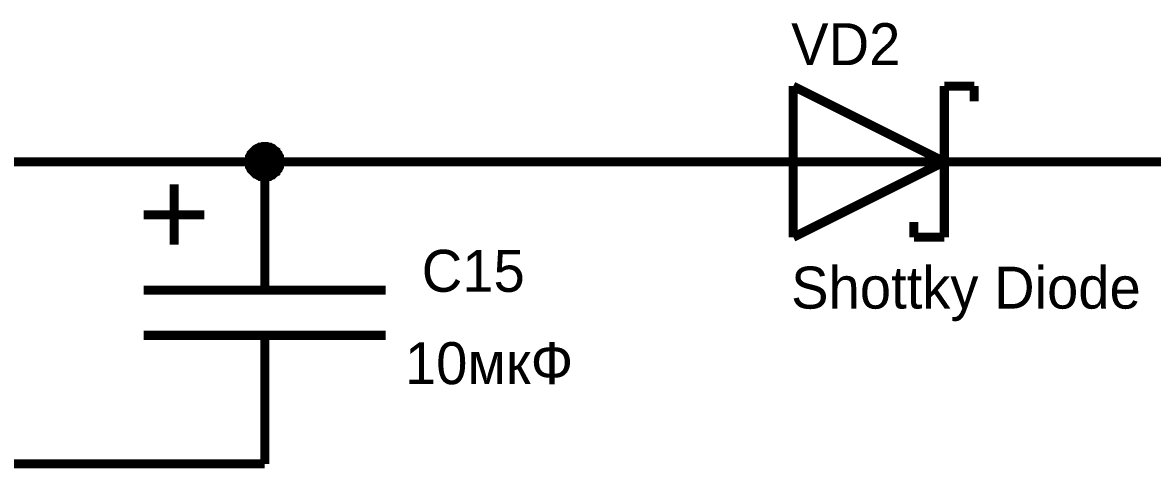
# Model space of a CAD drawing. Extents: x 0 to 594, y 0 to 420.
# Drawn here: x 94.59 to 131.98, y 192.34 to 207.1 of the extents above; entities that cross this region are included whole.
import ezdxf

# ---------------------------------------------------------------- set-up
doc = ezdxf.new("R2010")
doc.units = 0
doc.layers.add('SHEET', color=255, linetype='CONTINUOUS')

msp = doc.modelspace()

# ---------------------------------------------------------------- linework, layer by layer
at = {"layer": 'SHEET'}
for points, const_width in [([(120.092, 202.495), (120.092, 204.997)], 0.3), ([(125.093, 202.495), (120.092, 204.997)], 0.3), ([(125.093, 202.495), (125.093, 204.997)], 0.3), ([(125.093, 204.997), (126.083, 204.997)], 0.3), ([(126.083, 204.997), (126.083, 204.493)], 0.3), ([(102.085, 202.495), (102.085, 202.512), (102.085, 202.547), (102.085, 202.565), (102.102, 202.599), (102.102, 202.617), (102.102, 202.651), (102.12, 202.669), (102.12, 202.686), (102.137, 202.721), (102.155, 202.738), (102.155, 202.756), (102.172, 202.773), (102.189, 202.79), (102.207, 202.808), (102.224, 202.825), (102.241, 202.842), (102.259, 202.86), (102.276, 202.877), (102.293, 202.895), (102.311, 202.912), (102.346, 202.929), (102.363, 202.929), (102.38, 202.947), (102.415, 202.964), (102.432, 202.964), (102.45, 202.981), (102.484, 202.981), (102.502, 202.981), (102.537, 202.999), (102.554, 202.999), (102.589, 202.999), (102.606, 202.999)], 0.3), ([(102.085, 202.495), (102.085, 202.512), (102.085, 202.547), (102.085, 202.565), (102.102, 202.599), (102.102, 202.617), (102.102, 202.651), (102.12, 202.669), (102.12, 202.686), (102.137, 202.721), (102.155, 202.738), (102.155, 202.756), (102.172, 202.773), (102.189, 202.79), (102.207, 202.808), (102.224, 202.825), (102.241, 202.842), (102.259, 202.86), (102.276, 202.877), (102.293, 202.895), (102.311, 202.912), (102.346, 202.929), (102.363, 202.929), (102.38, 202.947), (102.415, 202.964), (102.432, 202.964), (102.45, 202.981), (102.484, 202.981), (102.502, 202.981), (102.537, 202.999), (102.554, 202.999), (102.589, 202.999), (102.606, 202.999)], 0.3), ([(102.085, 202.495), (102.085, 202.512), (102.085, 202.547), (102.085, 202.565), (102.102, 202.599), (102.102, 202.617), (102.102, 202.651), (102.12, 202.669), (102.12, 202.686), (102.137, 202.721), (102.155, 202.738), (102.155, 202.756), (102.172, 202.773), (102.189, 202.79), (102.207, 202.808), (102.224, 202.825), (102.241, 202.842), (102.259, 202.86), (102.276, 202.877), (102.293, 202.895), (102.311, 202.912), (102.346, 202.929), (102.363, 202.929), (102.38, 202.947), (102.415, 202.964), (102.432, 202.964), (102.45, 202.981), (102.484, 202.981), (102.502, 202.981), (102.537, 202.999), (102.554, 202.999), (102.589, 202.999), (102.606, 202.999)], 0.3), ([(102.085, 202.495), (102.085, 202.512), (102.085, 202.547), (102.085, 202.565), (102.102, 202.599), (102.102, 202.617), (102.102, 202.651), (102.12, 202.669), (102.12, 202.686), (102.137, 202.721), (102.155, 202.738), (102.155, 202.756), (102.172, 202.773), (102.189, 202.79), (102.207, 202.808), (102.224, 202.825), (102.241, 202.842), (102.259, 202.86), (102.276, 202.877), (102.293, 202.895), (102.311, 202.912), (102.346, 202.929), (102.363, 202.929), (102.38, 202.947), (102.415, 202.964), (102.432, 202.964), (102.45, 202.981), (102.484, 202.981), (102.502, 202.981), (102.537, 202.999), (102.554, 202.999), (102.589, 202.999), (102.606, 202.999)], 0.3), ([(102.085, 202.495), (102.085, 202.512), (102.085, 202.547), (102.085, 202.565), (102.102, 202.599), (102.102, 202.617), (102.102, 202.651), (102.12, 202.669), (102.12, 202.686), (102.137, 202.721), (102.155, 202.738), (102.155, 202.756), (102.172, 202.773), (102.189, 202.79), (102.207, 202.808), (102.224, 202.825), (102.241, 202.842), (102.259, 202.86), (102.276, 202.877), (102.293, 202.895), (102.311, 202.912), (102.346, 202.929), (102.363, 202.929), (102.38, 202.947), (102.415, 202.964), (102.432, 202.964), (102.45, 202.981), (102.484, 202.981), (102.502, 202.981), (102.537, 202.999), (102.554, 202.999), (102.589, 202.999), (102.606, 202.999)], 0.3), ([(102.085, 202.495), (102.085, 202.512), (102.085, 202.547), (102.085, 202.565), (102.102, 202.599), (102.102, 202.617), (102.102, 202.651), (102.12, 202.669), (102.12, 202.686), (102.137, 202.721), (102.155, 202.738), (102.155, 202.756), (102.172, 202.773), (102.189, 202.79), (102.207, 202.808), (102.224, 202.825), (102.241, 202.842), (102.259, 202.86), (102.276, 202.877), (102.293, 202.895), (102.311, 202.912), (102.346, 202.929), (102.363, 202.929), (102.38, 202.947), (102.415, 202.964), (102.432, 202.964), (102.45, 202.981), (102.484, 202.981), (102.502, 202.981), (102.537, 202.999), (102.554, 202.999), (102.589, 202.999), (102.606, 202.999)], 0.0991), ([(102.085, 202.495), (102.085, 202.512), (102.085, 202.547), (102.085, 202.565), (102.102, 202.599), (102.102, 202.617), (102.102, 202.651), (102.12, 202.669), (102.12, 202.686), (102.137, 202.721), (102.155, 202.738), (102.155, 202.756), (102.172, 202.773), (102.189, 202.79), (102.207, 202.808), (102.224, 202.825), (102.241, 202.842), (102.259, 202.86), (102.276, 202.877), (102.293, 202.895), (102.311, 202.912), (102.346, 202.929), (102.363, 202.929), (102.38, 202.947), (102.415, 202.964), (102.432, 202.964), (102.45, 202.981), (102.484, 202.981), (102.502, 202.981), (102.537, 202.999), (102.554, 202.999), (102.589, 202.999), (102.606, 202.999)], 0.0991), ([(102.085, 202.495), (102.085, 202.512), (102.085, 202.547), (102.085, 202.565), (102.102, 202.599), (102.102, 202.617), (102.102, 202.651), (102.12, 202.669), (102.12, 202.686), (102.137, 202.721), (102.155, 202.738), (102.155, 202.756), (102.172, 202.773), (102.189, 202.79), (102.207, 202.808), (102.224, 202.825), (102.241, 202.842), (102.259, 202.86), (102.276, 202.877), (102.293, 202.895), (102.311, 202.912), (102.346, 202.929), (102.363, 202.929), (102.38, 202.947), (102.415, 202.964), (102.432, 202.964), (102.45, 202.981), (102.484, 202.981), (102.502, 202.981), (102.537, 202.999), (102.554, 202.999), (102.589, 202.999), (102.606, 202.999)], 0.0991), ([(102.085, 202.495), (102.085, 202.512), (102.085, 202.547), (102.085, 202.565), (102.102, 202.599), (102.102, 202.617), (102.102, 202.651), (102.12, 202.669), (102.12, 202.686), (102.137, 202.721), (102.155, 202.738), (102.155, 202.756), (102.172, 202.773), (102.189, 202.79), (102.207, 202.808), (102.224, 202.825), (102.241, 202.842), (102.259, 202.86), (102.276, 202.877), (102.293, 202.895), (102.311, 202.912), (102.346, 202.929), (102.363, 202.929), (102.38, 202.947), (102.415, 202.964), (102.432, 202.964), (102.45, 202.981), (102.484, 202.981), (102.502, 202.981), (102.537, 202.999), (102.554, 202.999), (102.589, 202.999), (102.606, 202.999)], 0.0991), ([(102.085, 202.495), (102.085, 202.512), (102.085, 202.547), (102.085, 202.565), (102.102, 202.599), (102.102, 202.617), (102.102, 202.651), (102.12, 202.669), (102.12, 202.686), (102.137, 202.721), (102.155, 202.738), (102.155, 202.756), (102.172, 202.773), (102.189, 202.79), (102.207, 202.808), (102.224, 202.825), (102.241, 202.842), (102.259, 202.86), (102.276, 202.877), (102.293, 202.895), (102.311, 202.912), (102.346, 202.929), (102.363, 202.929), (102.38, 202.947), (102.415, 202.964), (102.432, 202.964), (102.45, 202.981), (102.484, 202.981), (102.502, 202.981), (102.537, 202.999), (102.554, 202.999), (102.589, 202.999), (102.606, 202.999)], 0.0991), ([(102.606, 202.999), (102.606, 202.999)], 0.3), ([(102.606, 202.999), (102.623, 202.999), (102.658, 202.999), (102.675, 202.999), (102.71, 202.981), (102.728, 202.981), (102.762, 202.981), (102.78, 202.964), (102.797, 202.964), (102.832, 202.947), (102.849, 202.929), (102.866, 202.929), (102.884, 202.912), (102.901, 202.895), (102.919, 202.877), (102.936, 202.86), (102.971, 202.842), (102.971, 202.825), (102.988, 202.808), (103.005, 202.79), (103.023, 202.773), (103.04, 202.756), (103.04, 202.738), (103.057, 202.721), (103.075, 202.686), (103.075, 202.669), (103.092, 202.651), (103.092, 202.617), (103.092, 202.599), (103.11, 202.565), (103.11, 202.547), (103.11, 202.512), (103.11, 202.495)], 0.3), ([(102.606, 202.999), (102.606, 202.999)], 0.3), ([(102.606, 202.999), (102.623, 202.999), (102.658, 202.999), (102.675, 202.999), (102.71, 202.981), (102.728, 202.981), (102.762, 202.981), (102.78, 202.964), (102.797, 202.964), (102.832, 202.947), (102.849, 202.929), (102.866, 202.929), (102.884, 202.912), (102.901, 202.895), (102.919, 202.877), (102.936, 202.86), (102.971, 202.842), (102.971, 202.825), (102.988, 202.808), (103.005, 202.79), (103.023, 202.773), (103.04, 202.756), (103.04, 202.738), (103.057, 202.721), (103.075, 202.686), (103.075, 202.669), (103.092, 202.651), (103.092, 202.617), (103.092, 202.599), (103.11, 202.565), (103.11, 202.547), (103.11, 202.512), (103.11, 202.495)], 0.3), ([(102.606, 202.999), (102.606, 202.999)], 0.3), ([(102.606, 202.999), (102.623, 202.999), (102.658, 202.999), (102.675, 202.999), (102.71, 202.981), (102.728, 202.981), (102.762, 202.981), (102.78, 202.964), (102.797, 202.964), (102.832, 202.947), (102.849, 202.929), (102.866, 202.929), (102.884, 202.912), (102.901, 202.895), (102.919, 202.877), (102.936, 202.86), (102.971, 202.842), (102.971, 202.825), (102.988, 202.808), (103.005, 202.79), (103.023, 202.773), (103.04, 202.756), (103.04, 202.738), (103.057, 202.721), (103.075, 202.686), (103.075, 202.669), (103.092, 202.651), (103.092, 202.617), (103.092, 202.599), (103.11, 202.565), (103.11, 202.547), (103.11, 202.512), (103.11, 202.495)], 0.3), ([(102.606, 202.999), (102.606, 202.999)], 0.3), ([(102.606, 202.999), (102.623, 202.999), (102.658, 202.999), (102.675, 202.999), (102.71, 202.981), (102.728, 202.981), (102.762, 202.981), (102.78, 202.964), (102.797, 202.964), (102.832, 202.947), (102.849, 202.929), (102.866, 202.929), (102.884, 202.912), (102.901, 202.895), (102.919, 202.877), (102.936, 202.86), (102.971, 202.842), (102.971, 202.825), (102.988, 202.808), (103.005, 202.79), (103.023, 202.773), (103.04, 202.756), (103.04, 202.738), (103.057, 202.721), (103.075, 202.686), (103.075, 202.669), (103.092, 202.651), (103.092, 202.617), (103.092, 202.599), (103.11, 202.565), (103.11, 202.547), (103.11, 202.512), (103.11, 202.495)], 0.3), ([(102.606, 202.999), (102.606, 202.999)], 0.3), ([(102.606, 202.999), (102.623, 202.999), (102.658, 202.999), (102.675, 202.999), (102.71, 202.981), (102.728, 202.981), (102.762, 202.981), (102.78, 202.964), (102.797, 202.964), (102.832, 202.947), (102.849, 202.929), (102.866, 202.929), (102.884, 202.912), (102.901, 202.895), (102.919, 202.877), (102.936, 202.86), (102.971, 202.842), (102.971, 202.825), (102.988, 202.808), (103.005, 202.79), (103.023, 202.773), (103.04, 202.756), (103.04, 202.738), (103.057, 202.721), (103.075, 202.686), (103.075, 202.669), (103.092, 202.651), (103.092, 202.617), (103.092, 202.599), (103.11, 202.565), (103.11, 202.547), (103.11, 202.512), (103.11, 202.495)], 0.3), ([(102.606, 202.999), (102.606, 202.999)], 0.0991), ([(102.606, 202.999), (102.623, 202.999), (102.658, 202.999), (102.675, 202.999), (102.71, 202.981), (102.728, 202.981), (102.762, 202.981), (102.78, 202.964), (102.797, 202.964), (102.832, 202.947), (102.849, 202.929), (102.866, 202.929), (102.884, 202.912), (102.901, 202.895), (102.919, 202.877), (102.936, 202.86), (102.971, 202.842), (102.971, 202.825), (102.988, 202.808), (103.005, 202.79), (103.023, 202.773), (103.04, 202.756), (103.04, 202.738), (103.057, 202.721), (103.075, 202.686), (103.075, 202.669), (103.092, 202.651), (103.092, 202.617), (103.092, 202.599), (103.11, 202.565), (103.11, 202.547), (103.11, 202.512), (103.11, 202.495)], 0.0991), ([(102.606, 202.999), (102.606, 202.999)], 0.0991), ([(102.606, 202.999), (102.623, 202.999), (102.658, 202.999), (102.675, 202.999), (102.71, 202.981), (102.728, 202.981), (102.762, 202.981), (102.78, 202.964), (102.797, 202.964), (102.832, 202.947), (102.849, 202.929), (102.866, 202.929), (102.884, 202.912), (102.901, 202.895), (102.919, 202.877), (102.936, 202.86), (102.971, 202.842), (102.971, 202.825), (102.988, 202.808), (103.005, 202.79), (103.023, 202.773), (103.04, 202.756), (103.04, 202.738), (103.057, 202.721), (103.075, 202.686), (103.075, 202.669), (103.092, 202.651), (103.092, 202.617), (103.092, 202.599), (103.11, 202.565), (103.11, 202.547), (103.11, 202.512), (103.11, 202.495)], 0.0991), ([(102.606, 202.999), (102.606, 202.999)], 0.0991), ([(102.606, 202.999), (102.623, 202.999), (102.658, 202.999), (102.675, 202.999), (102.71, 202.981), (102.728, 202.981), (102.762, 202.981), (102.78, 202.964), (102.797, 202.964), (102.832, 202.947), (102.849, 202.929), (102.866, 202.929), (102.884, 202.912), (102.901, 202.895), (102.919, 202.877), (102.936, 202.86), (102.971, 202.842), (102.971, 202.825), (102.988, 202.808), (103.005, 202.79), (103.023, 202.773), (103.04, 202.756), (103.04, 202.738), (103.057, 202.721), (103.075, 202.686), (103.075, 202.669), (103.092, 202.651), (103.092, 202.617), (103.092, 202.599), (103.11, 202.565), (103.11, 202.547), (103.11, 202.512), (103.11, 202.495)], 0.0991), ([(102.606, 202.999), (102.606, 202.999)], 0.0991), ([(102.606, 202.999), (102.623, 202.999), (102.658, 202.999), (102.675, 202.999), (102.71, 202.981), (102.728, 202.981), (102.762, 202.981), (102.78, 202.964), (102.797, 202.964), (102.832, 202.947), (102.849, 202.929), (102.866, 202.929), (102.884, 202.912), (102.901, 202.895), (102.919, 202.877), (102.936, 202.86), (102.971, 202.842), (102.971, 202.825), (102.988, 202.808), (103.005, 202.79), (103.023, 202.773), (103.04, 202.756), (103.04, 202.738), (103.057, 202.721), (103.075, 202.686), (103.075, 202.669), (103.092, 202.651), (103.092, 202.617), (103.092, 202.599), (103.11, 202.565), (103.11, 202.547), (103.11, 202.512), (103.11, 202.495)], 0.0991), ([(102.606, 202.999), (102.606, 202.999)], 0.0991), ([(102.606, 202.999), (102.623, 202.999), (102.658, 202.999), (102.675, 202.999), (102.71, 202.981), (102.728, 202.981), (102.762, 202.981), (102.78, 202.964), (102.797, 202.964), (102.832, 202.947), (102.849, 202.929), (102.866, 202.929), (102.884, 202.912), (102.901, 202.895), (102.919, 202.877), (102.936, 202.86), (102.971, 202.842), (102.971, 202.825), (102.988, 202.808), (103.005, 202.79), (103.023, 202.773), (103.04, 202.756), (103.04, 202.738), (103.057, 202.721), (103.075, 202.686), (103.075, 202.669), (103.092, 202.651), (103.092, 202.617), (103.092, 202.599), (103.11, 202.565), (103.11, 202.547), (103.11, 202.512), (103.11, 202.495)], 0.0991), ([(77.619, 202.495), (82.602, 202.495), (82.602, 202.495), (102.606, 202.495), (102.606, 202.495), (115.091, 202.495)], 0.3), ([(102.606, 201.991), (102.589, 201.991), (102.554, 201.991), (102.537, 201.991), (102.502, 202.009), (102.484, 202.009), (102.45, 202.009), (102.432, 202.026), (102.415, 202.026), (102.38, 202.043), (102.363, 202.061), (102.346, 202.061), (102.311, 202.078), (102.293, 202.095), (102.276, 202.113), (102.259, 202.13), (102.241, 202.148), (102.224, 202.165), (102.207, 202.182), (102.189, 202.2), (102.172, 202.217), (102.155, 202.234), (102.155, 202.252), (102.137, 202.269), (102.12, 202.304), (102.12, 202.321), (102.102, 202.339), (102.102, 202.373), (102.102, 202.391), (102.085, 202.426), (102.085, 202.443), (102.085, 202.478), (102.085, 202.495)], 0.3), ([(102.085, 202.495), (102.085, 202.495)], 0.3), ([(102.606, 201.991), (102.589, 201.991), (102.554, 201.991), (102.537, 201.991), (102.502, 202.009), (102.484, 202.009), (102.45, 202.009), (102.432, 202.026), (102.415, 202.026), (102.38, 202.043), (102.363, 202.061), (102.346, 202.061), (102.311, 202.078), (102.293, 202.095), (102.276, 202.113), (102.259, 202.13), (102.241, 202.148), (102.224, 202.165), (102.207, 202.182), (102.189, 202.2), (102.172, 202.217), (102.155, 202.234), (102.155, 202.252), (102.137, 202.269), (102.12, 202.304), (102.12, 202.321), (102.102, 202.339), (102.102, 202.373), (102.102, 202.391), (102.085, 202.426), (102.085, 202.443), (102.085, 202.478), (102.085, 202.495)], 0.3), ([(102.085, 202.495), (102.085, 202.495)], 0.3), ([(102.606, 201.991), (102.589, 201.991), (102.554, 201.991), (102.537, 201.991), (102.502, 202.009), (102.484, 202.009), (102.45, 202.009), (102.432, 202.026), (102.415, 202.026), (102.38, 202.043), (102.363, 202.061), (102.346, 202.061), (102.311, 202.078), (102.293, 202.095), (102.276, 202.113), (102.259, 202.13), (102.241, 202.148), (102.224, 202.165), (102.207, 202.182), (102.189, 202.2), (102.172, 202.217), (102.155, 202.234), (102.155, 202.252), (102.137, 202.269), (102.12, 202.304), (102.12, 202.321), (102.102, 202.339), (102.102, 202.373), (102.102, 202.391), (102.085, 202.426), (102.085, 202.443), (102.085, 202.478), (102.085, 202.495)], 0.3), ([(102.085, 202.495), (102.085, 202.495)], 0.3), ([(102.606, 201.991), (102.589, 201.991), (102.554, 201.991), (102.537, 201.991), (102.502, 202.009), (102.484, 202.009), (102.45, 202.009), (102.432, 202.026), (102.415, 202.026), (102.38, 202.043), (102.363, 202.061), (102.346, 202.061), (102.311, 202.078), (102.293, 202.095), (102.276, 202.113), (102.259, 202.13), (102.241, 202.148), (102.224, 202.165), (102.207, 202.182), (102.189, 202.2), (102.172, 202.217), (102.155, 202.234), (102.155, 202.252), (102.137, 202.269), (102.12, 202.304), (102.12, 202.321), (102.102, 202.339), (102.102, 202.373), (102.102, 202.391), (102.085, 202.426), (102.085, 202.443), (102.085, 202.478), (102.085, 202.495)], 0.3), ([(102.085, 202.495), (102.085, 202.495)], 0.3), ([(102.606, 201.991), (102.589, 201.991), (102.554, 201.991), (102.537, 201.991), (102.502, 202.009), (102.484, 202.009), (102.45, 202.009), (102.432, 202.026), (102.415, 202.026), (102.38, 202.043), (102.363, 202.061), (102.346, 202.061), (102.311, 202.078), (102.293, 202.095), (102.276, 202.113), (102.259, 202.13), (102.241, 202.148), (102.224, 202.165), (102.207, 202.182), (102.189, 202.2), (102.172, 202.217), (102.155, 202.234), (102.155, 202.252), (102.137, 202.269), (102.12, 202.304), (102.12, 202.321), (102.102, 202.339), (102.102, 202.373), (102.102, 202.391), (102.085, 202.426), (102.085, 202.443), (102.085, 202.478), (102.085, 202.495)], 0.3), ([(102.085, 202.495), (102.085, 202.495)], 0.3), ([(103.11, 202.495), (103.11, 202.478), (103.11, 202.443), (103.11, 202.426), (103.092, 202.391), (103.092, 202.373), (103.092, 202.339), (103.075, 202.321), (103.075, 202.304), (103.057, 202.269), (103.04, 202.252), (103.04, 202.234), (103.023, 202.217), (103.005, 202.2), (102.988, 202.182), (102.971, 202.165), (102.971, 202.148), (102.936, 202.13), (102.919, 202.113), (102.901, 202.095), (102.884, 202.078), (102.866, 202.061), (102.849, 202.061), (102.832, 202.043), (102.797, 202.026), (102.78, 202.026), (102.762, 202.009), (102.728, 202.009), (102.71, 202.009), (102.675, 201.991), (102.658, 201.991), (102.623, 201.991), (102.606, 201.991)], 0.3), ([(102.606, 198.239), (102.606, 202.495)], 0.3), ([(103.11, 202.495), (103.11, 202.478), (103.11, 202.443), (103.11, 202.426), (103.092, 202.391), (103.092, 202.373), (103.092, 202.339), (103.075, 202.321), (103.075, 202.304), (103.057, 202.269), (103.04, 202.252), (103.04, 202.234), (103.023, 202.217), (103.005, 202.2), (102.988, 202.182), (102.971, 202.165), (102.971, 202.148), (102.936, 202.13), (102.919, 202.113), (102.901, 202.095), (102.884, 202.078), (102.866, 202.061), (102.849, 202.061), (102.832, 202.043), (102.797, 202.026), (102.78, 202.026), (102.762, 202.009), (102.728, 202.009), (102.71, 202.009), (102.675, 201.991), (102.658, 201.991), (102.623, 201.991), (102.606, 201.991)], 0.3), ([(103.11, 202.495), (103.11, 202.478), (103.11, 202.443), (103.11, 202.426), (103.092, 202.391), (103.092, 202.373), (103.092, 202.339), (103.075, 202.321), (103.075, 202.304), (103.057, 202.269), (103.04, 202.252), (103.04, 202.234), (103.023, 202.217), (103.005, 202.2), (102.988, 202.182), (102.971, 202.165), (102.971, 202.148), (102.936, 202.13), (102.919, 202.113), (102.901, 202.095), (102.884, 202.078), (102.866, 202.061), (102.849, 202.061), (102.832, 202.043), (102.797, 202.026), (102.78, 202.026), (102.762, 202.009), (102.728, 202.009), (102.71, 202.009), (102.675, 201.991), (102.658, 201.991), (102.623, 201.991), (102.606, 201.991)], 0.3), ([(103.11, 202.495), (103.11, 202.478), (103.11, 202.443), (103.11, 202.426), (103.092, 202.391), (103.092, 202.373), (103.092, 202.339), (103.075, 202.321), (103.075, 202.304), (103.057, 202.269), (103.04, 202.252), (103.04, 202.234), (103.023, 202.217), (103.005, 202.2), (102.988, 202.182), (102.971, 202.165), (102.971, 202.148), (102.936, 202.13), (102.919, 202.113), (102.901, 202.095), (102.884, 202.078), (102.866, 202.061), (102.849, 202.061), (102.832, 202.043), (102.797, 202.026), (102.78, 202.026), (102.762, 202.009), (102.728, 202.009), (102.71, 202.009), (102.675, 201.991), (102.658, 201.991), (102.623, 201.991), (102.606, 201.991)], 0.3), ([(103.11, 202.495), (103.11, 202.478), (103.11, 202.443), (103.11, 202.426), (103.092, 202.391), (103.092, 202.373), (103.092, 202.339), (103.075, 202.321), (103.075, 202.304), (103.057, 202.269), (103.04, 202.252), (103.04, 202.234), (103.023, 202.217), (103.005, 202.2), (102.988, 202.182), (102.971, 202.165), (102.971, 202.148), (102.936, 202.13), (102.919, 202.113), (102.901, 202.095), (102.884, 202.078), (102.866, 202.061), (102.849, 202.061), (102.832, 202.043), (102.797, 202.026), (102.78, 202.026), (102.762, 202.009), (102.728, 202.009), (102.71, 202.009), (102.675, 201.991), (102.658, 201.991), (102.623, 201.991), (102.606, 201.991)], 0.3), ([(103.11, 202.495), (103.11, 202.495), (103.11, 202.495), (103.11, 202.495), (103.11, 202.495), (103.11, 202.495), (103.11, 202.495), (103.11, 202.495), (103.11, 202.495), (103.11, 202.495), (103.11, 202.495), (103.11, 202.495), (103.11, 202.495), (103.11, 202.495), (103.11, 202.495), (103.11, 202.495), (103.11, 202.495), (103.11, 202.495), (103.11, 202.495), (103.11, 202.495), (103.11, 202.495), (103.11, 202.495), (103.11, 202.495), (103.11, 202.495), (103.11, 202.495), (103.11, 202.495), (103.11, 202.495), (103.11, 202.495), (103.11, 202.495), (103.11, 202.495), (103.11, 202.495), (103.11, 202.495), (103.11, 202.495)], 0.3), ([(103.11, 202.495), (103.11, 202.495)], 0.3), ([(103.11, 202.495), (103.11, 202.495), (103.11, 202.495), (103.11, 202.495), (103.11, 202.495), (103.11, 202.495), (103.11, 202.495), (103.11, 202.495), (103.11, 202.495), (103.11, 202.495), (103.11, 202.495), (103.11, 202.495), (103.11, 202.495), (103.11, 202.495), (103.11, 202.495), (103.11, 202.495), (103.11, 202.495), (103.11, 202.495), (103.11, 202.495), (103.11, 202.495), (103.11, 202.495), (103.11, 202.495), (103.11, 202.495), (103.11, 202.495), (103.11, 202.495), (103.11, 202.495), (103.11, 202.495), (103.11, 202.495), (103.11, 202.495), (103.11, 202.495), (103.11, 202.495), (103.11, 202.495), (103.11, 202.495)], 0.3), ([(103.11, 202.495), (103.11, 202.495)], 0.3), ([(103.11, 202.495), (103.11, 202.495), (103.11, 202.495), (103.11, 202.495), (103.11, 202.495), (103.11, 202.495), (103.11, 202.495), (103.11, 202.495), (103.11, 202.495), (103.11, 202.495), (103.11, 202.495), (103.11, 202.495), (103.11, 202.495), (103.11, 202.495), (103.11, 202.495), (103.11, 202.495), (103.11, 202.495), (103.11, 202.495), (103.11, 202.495), (103.11, 202.495), (103.11, 202.495), (103.11, 202.495), (103.11, 202.495), (103.11, 202.495), (103.11, 202.495), (103.11, 202.495), (103.11, 202.495), (103.11, 202.495), (103.11, 202.495), (103.11, 202.495), (103.11, 202.495), (103.11, 202.495), (103.11, 202.495)], 0.3), ([(103.11, 202.495), (103.11, 202.495)], 0.3), ([(103.11, 202.495), (103.11, 202.495), (103.11, 202.495), (103.11, 202.495), (103.11, 202.495), (103.11, 202.495), (103.11, 202.495), (103.11, 202.495), (103.11, 202.495), (103.11, 202.495), (103.11, 202.495), (103.11, 202.495), (103.11, 202.495), (103.11, 202.495), (103.11, 202.495), (103.11, 202.495), (103.11, 202.495), (103.11, 202.495), (103.11, 202.495), (103.11, 202.495), (103.11, 202.495), (103.11, 202.495), (103.11, 202.495), (103.11, 202.495), (103.11, 202.495), (103.11, 202.495), (103.11, 202.495), (103.11, 202.495), (103.11, 202.495), (103.11, 202.495), (103.11, 202.495), (103.11, 202.495), (103.11, 202.495)], 0.3), ([(103.11, 202.495), (103.11, 202.495)], 0.3), ([(103.11, 202.495), (103.11, 202.495), (103.11, 202.495), (103.11, 202.495), (103.11, 202.495), (103.11, 202.495), (103.11, 202.495), (103.11, 202.495), (103.11, 202.495), (103.11, 202.495), (103.11, 202.495), (103.11, 202.495), (103.11, 202.495), (103.11, 202.495), (103.11, 202.495), (103.11, 202.495), (103.11, 202.495), (103.11, 202.495), (103.11, 202.495), (103.11, 202.495), (103.11, 202.495), (103.11, 202.495), (103.11, 202.495), (103.11, 202.495), (103.11, 202.495), (103.11, 202.495), (103.11, 202.495), (103.11, 202.495), (103.11, 202.495), (103.11, 202.495), (103.11, 202.495), (103.11, 202.495), (103.11, 202.495)], 0.3), ([(103.11, 202.495), (103.11, 202.495)], 0.3), ([(120.092, 202.495), (115.091, 202.495)], 0.3), ([(120.092, 202.495), (120.092, 199.993)], 0.3), ([(120.092, 199.993), (125.093, 202.495)], 0.3), ([(120.092, 202.495), (125.093, 202.495)], 0.3), ([(125.093, 202.495), (130.094, 202.495)], 0.3), ([(125.093, 202.495), (125.093, 199.993)], 0.3), ([(130.094, 202.495), (135.077, 202.495)], 0.3), ([(102.606, 201.991), (102.589, 201.991), (102.554, 201.991), (102.537, 201.991), (102.502, 202.009), (102.484, 202.009), (102.45, 202.009), (102.432, 202.026), (102.415, 202.026), (102.38, 202.043), (102.363, 202.061), (102.346, 202.061), (102.311, 202.078), (102.293, 202.095), (102.276, 202.113), (102.259, 202.13), (102.241, 202.148), (102.224, 202.165), (102.207, 202.182), (102.189, 202.2), (102.172, 202.217), (102.155, 202.234), (102.155, 202.252), (102.137, 202.269), (102.12, 202.304), (102.12, 202.321), (102.102, 202.339), (102.102, 202.373), (102.102, 202.391), (102.085, 202.426), (102.085, 202.443), (102.085, 202.478), (102.085, 202.495)], 0.0991), ([(102.085, 202.495), (102.085, 202.495)], 0.0991), ([(102.606, 201.991), (102.589, 201.991), (102.554, 201.991), (102.537, 201.991), (102.502, 202.009), (102.484, 202.009), (102.45, 202.009), (102.432, 202.026), (102.415, 202.026), (102.38, 202.043), (102.363, 202.061), (102.346, 202.061), (102.311, 202.078), (102.293, 202.095), (102.276, 202.113), (102.259, 202.13), (102.241, 202.148), (102.224, 202.165), (102.207, 202.182), (102.189, 202.2), (102.172, 202.217), (102.155, 202.234), (102.155, 202.252), (102.137, 202.269), (102.12, 202.304), (102.12, 202.321), (102.102, 202.339), (102.102, 202.373), (102.102, 202.391), (102.085, 202.426), (102.085, 202.443), (102.085, 202.478), (102.085, 202.495)], 0.0991), ([(102.085, 202.495), (102.085, 202.495)], 0.0991), ([(102.606, 201.991), (102.589, 201.991), (102.554, 201.991), (102.537, 201.991), (102.502, 202.009), (102.484, 202.009), (102.45, 202.009), (102.432, 202.026), (102.415, 202.026), (102.38, 202.043), (102.363, 202.061), (102.346, 202.061), (102.311, 202.078), (102.293, 202.095), (102.276, 202.113), (102.259, 202.13), (102.241, 202.148), (102.224, 202.165), (102.207, 202.182), (102.189, 202.2), (102.172, 202.217), (102.155, 202.234), (102.155, 202.252), (102.137, 202.269), (102.12, 202.304), (102.12, 202.321), (102.102, 202.339), (102.102, 202.373), (102.102, 202.391), (102.085, 202.426), (102.085, 202.443), (102.085, 202.478), (102.085, 202.495)], 0.0991), ([(102.085, 202.495), (102.085, 202.495)], 0.0991), ([(102.606, 201.991), (102.589, 201.991), (102.554, 201.991), (102.537, 201.991), (102.502, 202.009), (102.484, 202.009), (102.45, 202.009), (102.432, 202.026), (102.415, 202.026), (102.38, 202.043), (102.363, 202.061), (102.346, 202.061), (102.311, 202.078), (102.293, 202.095), (102.276, 202.113), (102.259, 202.13), (102.241, 202.148), (102.224, 202.165), (102.207, 202.182), (102.189, 202.2), (102.172, 202.217), (102.155, 202.234), (102.155, 202.252), (102.137, 202.269), (102.12, 202.304), (102.12, 202.321), (102.102, 202.339), (102.102, 202.373), (102.102, 202.391), (102.085, 202.426), (102.085, 202.443), (102.085, 202.478), (102.085, 202.495)], 0.0991), ([(102.085, 202.495), (102.085, 202.495)], 0.0991), ([(102.606, 201.991), (102.589, 201.991), (102.554, 201.991), (102.537, 201.991), (102.502, 202.009), (102.484, 202.009), (102.45, 202.009), (102.432, 202.026), (102.415, 202.026), (102.38, 202.043), (102.363, 202.061), (102.346, 202.061), (102.311, 202.078), (102.293, 202.095), (102.276, 202.113), (102.259, 202.13), (102.241, 202.148), (102.224, 202.165), (102.207, 202.182), (102.189, 202.2), (102.172, 202.217), (102.155, 202.234), (102.155, 202.252), (102.137, 202.269), (102.12, 202.304), (102.12, 202.321), (102.102, 202.339), (102.102, 202.373), (102.102, 202.391), (102.085, 202.426), (102.085, 202.443), (102.085, 202.478), (102.085, 202.495)], 0.0991), ([(102.085, 202.495), (102.085, 202.495)], 0.0991), ([(103.11, 202.495), (103.11, 202.478), (103.11, 202.443), (103.11, 202.426), (103.092, 202.391), (103.092, 202.373), (103.092, 202.339), (103.075, 202.321), (103.075, 202.304), (103.057, 202.269), (103.04, 202.252), (103.04, 202.234), (103.023, 202.217), (103.005, 202.2), (102.988, 202.182), (102.971, 202.165), (102.971, 202.148), (102.936, 202.13), (102.919, 202.113), (102.901, 202.095), (102.884, 202.078), (102.866, 202.061), (102.849, 202.061), (102.832, 202.043), (102.797, 202.026), (102.78, 202.026), (102.762, 202.009), (102.728, 202.009), (102.71, 202.009), (102.675, 201.991), (102.658, 201.991), (102.623, 201.991), (102.606, 201.991)], 0.0991), ([(103.11, 202.495), (103.11, 202.478), (103.11, 202.443), (103.11, 202.426), (103.092, 202.391), (103.092, 202.373), (103.092, 202.339), (103.075, 202.321), (103.075, 202.304), (103.057, 202.269), (103.04, 202.252), (103.04, 202.234), (103.023, 202.217), (103.005, 202.2), (102.988, 202.182), (102.971, 202.165), (102.971, 202.148), (102.936, 202.13), (102.919, 202.113), (102.901, 202.095), (102.884, 202.078), (102.866, 202.061), (102.849, 202.061), (102.832, 202.043), (102.797, 202.026), (102.78, 202.026), (102.762, 202.009), (102.728, 202.009), (102.71, 202.009), (102.675, 201.991), (102.658, 201.991), (102.623, 201.991), (102.606, 201.991)], 0.0991), ([(103.11, 202.495), (103.11, 202.478), (103.11, 202.443), (103.11, 202.426), (103.092, 202.391), (103.092, 202.373), (103.092, 202.339), (103.075, 202.321), (103.075, 202.304), (103.057, 202.269), (103.04, 202.252), (103.04, 202.234), (103.023, 202.217), (103.005, 202.2), (102.988, 202.182), (102.971, 202.165), (102.971, 202.148), (102.936, 202.13), (102.919, 202.113), (102.901, 202.095), (102.884, 202.078), (102.866, 202.061), (102.849, 202.061), (102.832, 202.043), (102.797, 202.026), (102.78, 202.026), (102.762, 202.009), (102.728, 202.009), (102.71, 202.009), (102.675, 201.991), (102.658, 201.991), (102.623, 201.991), (102.606, 201.991)], 0.0991), ([(103.11, 202.495), (103.11, 202.478), (103.11, 202.443), (103.11, 202.426), (103.092, 202.391), (103.092, 202.373), (103.092, 202.339), (103.075, 202.321), (103.075, 202.304), (103.057, 202.269), (103.04, 202.252), (103.04, 202.234), (103.023, 202.217), (103.005, 202.2), (102.988, 202.182), (102.971, 202.165), (102.971, 202.148), (102.936, 202.13), (102.919, 202.113), (102.901, 202.095), (102.884, 202.078), (102.866, 202.061), (102.849, 202.061), (102.832, 202.043), (102.797, 202.026), (102.78, 202.026), (102.762, 202.009), (102.728, 202.009), (102.71, 202.009), (102.675, 201.991), (102.658, 201.991), (102.623, 201.991), (102.606, 201.991)], 0.0991), ([(103.11, 202.495), (103.11, 202.478), (103.11, 202.443), (103.11, 202.426), (103.092, 202.391), (103.092, 202.373), (103.092, 202.339), (103.075, 202.321), (103.075, 202.304), (103.057, 202.269), (103.04, 202.252), (103.04, 202.234), (103.023, 202.217), (103.005, 202.2), (102.988, 202.182), (102.971, 202.165), (102.971, 202.148), (102.936, 202.13), (102.919, 202.113), (102.901, 202.095), (102.884, 202.078), (102.866, 202.061), (102.849, 202.061), (102.832, 202.043), (102.797, 202.026), (102.78, 202.026), (102.762, 202.009), (102.728, 202.009), (102.71, 202.009), (102.675, 201.991), (102.658, 201.991), (102.623, 201.991), (102.606, 201.991)], 0.0991), ([(103.11, 202.495), (103.11, 202.495), (103.11, 202.495), (103.11, 202.495), (103.11, 202.495), (103.11, 202.495), (103.11, 202.495), (103.11, 202.495), (103.11, 202.495), (103.11, 202.495), (103.11, 202.495), (103.11, 202.495), (103.11, 202.495), (103.11, 202.495), (103.11, 202.495), (103.11, 202.495), (103.11, 202.495), (103.11, 202.495), (103.11, 202.495), (103.11, 202.495), (103.11, 202.495), (103.11, 202.495), (103.11, 202.495), (103.11, 202.495), (103.11, 202.495), (103.11, 202.495), (103.11, 202.495), (103.11, 202.495), (103.11, 202.495), (103.11, 202.495), (103.11, 202.495), (103.11, 202.495), (103.11, 202.495)], 0.0991), ([(103.11, 202.495), (103.11, 202.495)], 0.0991), ([(103.11, 202.495), (103.11, 202.495), (103.11, 202.495), (103.11, 202.495), (103.11, 202.495), (103.11, 202.495), (103.11, 202.495), (103.11, 202.495), (103.11, 202.495), (103.11, 202.495), (103.11, 202.495), (103.11, 202.495), (103.11, 202.495), (103.11, 202.495), (103.11, 202.495), (103.11, 202.495), (103.11, 202.495), (103.11, 202.495), (103.11, 202.495), (103.11, 202.495), (103.11, 202.495), (103.11, 202.495), (103.11, 202.495), (103.11, 202.495), (103.11, 202.495), (103.11, 202.495), (103.11, 202.495), (103.11, 202.495), (103.11, 202.495), (103.11, 202.495), (103.11, 202.495), (103.11, 202.495), (103.11, 202.495)], 0.0991), ([(103.11, 202.495), (103.11, 202.495)], 0.0991), ([(103.11, 202.495), (103.11, 202.495), (103.11, 202.495), (103.11, 202.495), (103.11, 202.495), (103.11, 202.495), (103.11, 202.495), (103.11, 202.495), (103.11, 202.495), (103.11, 202.495), (103.11, 202.495), (103.11, 202.495), (103.11, 202.495), (103.11, 202.495), (103.11, 202.495), (103.11, 202.495), (103.11, 202.495), (103.11, 202.495), (103.11, 202.495), (103.11, 202.495), (103.11, 202.495), (103.11, 202.495), (103.11, 202.495), (103.11, 202.495), (103.11, 202.495), (103.11, 202.495), (103.11, 202.495), (103.11, 202.495), (103.11, 202.495), (103.11, 202.495), (103.11, 202.495), (103.11, 202.495), (103.11, 202.495)], 0.0991), ([(103.11, 202.495), (103.11, 202.495)], 0.0991), ([(103.11, 202.495), (103.11, 202.495), (103.11, 202.495), (103.11, 202.495), (103.11, 202.495), (103.11, 202.495), (103.11, 202.495), (103.11, 202.495), (103.11, 202.495), (103.11, 202.495), (103.11, 202.495), (103.11, 202.495), (103.11, 202.495), (103.11, 202.495), (103.11, 202.495), (103.11, 202.495), (103.11, 202.495), (103.11, 202.495), (103.11, 202.495), (103.11, 202.495), (103.11, 202.495), (103.11, 202.495), (103.11, 202.495), (103.11, 202.495), (103.11, 202.495), (103.11, 202.495), (103.11, 202.495), (103.11, 202.495), (103.11, 202.495), (103.11, 202.495), (103.11, 202.495), (103.11, 202.495), (103.11, 202.495)], 0.0991), ([(103.11, 202.495), (103.11, 202.495)], 0.0991), ([(103.11, 202.495), (103.11, 202.495), (103.11, 202.495), (103.11, 202.495), (103.11, 202.495), (103.11, 202.495), (103.11, 202.495), (103.11, 202.495), (103.11, 202.495), (103.11, 202.495), (103.11, 202.495), (103.11, 202.495), (103.11, 202.495), (103.11, 202.495), (103.11, 202.495), (103.11, 202.495), (103.11, 202.495), (103.11, 202.495), (103.11, 202.495), (103.11, 202.495), (103.11, 202.495), (103.11, 202.495), (103.11, 202.495), (103.11, 202.495), (103.11, 202.495), (103.11, 202.495), (103.11, 202.495), (103.11, 202.495), (103.11, 202.495), (103.11, 202.495), (103.11, 202.495), (103.11, 202.495), (103.11, 202.495)], 0.0991), ([(103.11, 202.495), (103.11, 202.495)], 0.0991), ([(99.602, 199.75), (99.602, 201.748)], 0.3), ([(98.595, 200.74), (100.609, 200.74)], 0.3), ([(124.086, 199.993), (124.086, 200.497)], 0.3), ([(125.093, 199.993), (124.086, 199.993)], 0.3), ([(98.595, 198.239), (106.6, 198.239)], 0.3), ([(98.595, 196.745), (106.6, 196.745)], 0.3), ([(102.606, 196.745), (102.606, 192.488)], 0.3), ([(82.602, 192.488), (82.602, 192.488), (102.606, 192.488)], 0.3)]:
    msp.add_lwpolyline(points, dxfattribs=dict(at, const_width=const_width))
at = {"layer": 'SHEET', "const_width": 0.508}
msp.add_lwpolyline([(102.246, 202.5, 1), (102.754, 202.5, 1)], format="xyb", close=True, dxfattribs=at)

# ---------------------------------------------------------------- texts
at = {"layer": 'SHEET'}
for s, height, p in [('VD2', 1.3898, (120.022, 205.692)), ('C15', 1.3898, (107.798, 198.187)), ('Shottky Diode', 1.38981, (120.022, 197.631)), ('10мкФ', 1.3898, (107.242, 195.129))]:
    msp.add_text(s, height=height, dxfattribs=at).set_placement(p)

doc.saveas('drawing.dxf')
